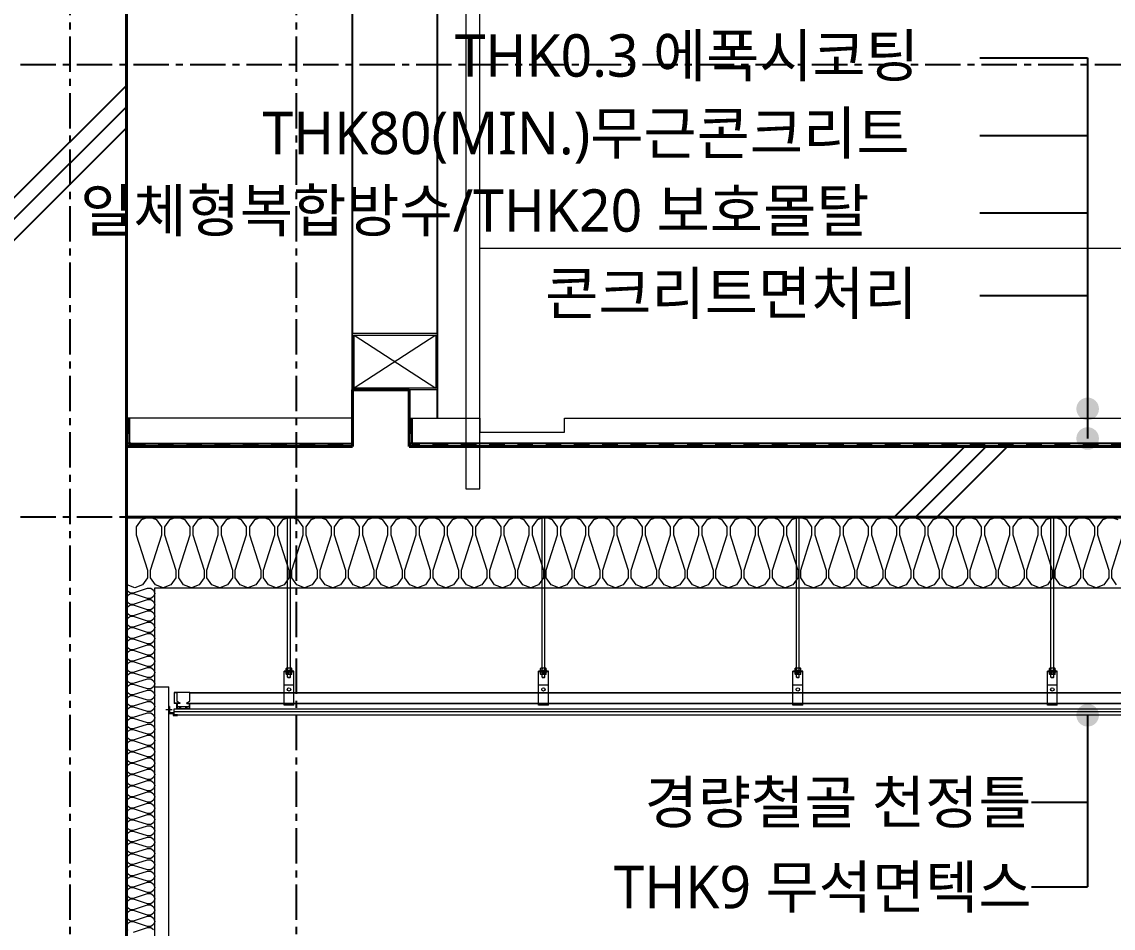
# Model space of a CAD drawing. Header units: millimetres. Extents: x -3672364 to -3590876, y -108975 to -79664.
# Drawn here: x -3612564 to -3608703, y -101029 to -97823 of the extents above; entities that cross this region are included whole.
import ezdxf
from ezdxf.enums import TextEntityAlignment as Align

# ---------------------------------------------------------------- set-up
doc = ezdxf.new("R2010")
doc.units = ezdxf.units.MM
doc.header["$LTSCALE"] = 100
doc.header["$MEASUREMENT"] = 0
for name, pattern in [('ACAD_ISO10W100', [18, 12, -3, 0, -3]), ('CEN', [62, 60, -1, 0, -1]), ('CENTER', [2, 1.25, -0.25, 0.25, -0.25]), ('HID', [2, 1.1, -0.9])]:
    doc.linetypes.add(name, pattern=pattern)
for name, color, linetype, lineweight in [('A-CONC-LIN1', 2, 'CONTINUOUS', 40), ('A-CONC-LIN2', 7, 'CONTINUOUS', 25), ('A-ELEV-LIN2', 7, 'CONTINUOUS', 25), ('A-ELEV-LIN3', 8, 'CONTINUOUS', 18), ('A-MKXS-LEAD', 7, 'CONTINUOUS', 25), ('A-MKXS-TEXT1', 3, 'CONTINUOUS', 25), ('A-SECT-LIN2', 6, 'CONTINUOUS', 20), ('A-SECT-LIN3', 255, 'CONTINUOUS', 18), ('A-WAXM-PANL', 6, 'CONTINUOUS', 20), ('A-XXXX-FIN2', 6, 'CONTINUOUS', 20), ('A-XXXX-INSL2', 8, 'CONTINUOUS', 18), ('A-XXXX-OPEN', 1, 'ACAD_ISO10W100', 15), ('A-XXXX-WAT1', 9, 'HID', 20)]:
    doc.layers.add(name, color=color, linetype=linetype, lineweight=lineweight)
doc.layers.add('A-CONC-SOLD', color=253, linetype='CEN')
doc.layers.add('AA-AXIS-LINE-1', color=1, linetype='CENTER')
doc.styles.add('맑은고딕', font='malgun.ttf')

msp = doc.modelspace()

# ---------------------------------------------------------------- hatches: boundary and pattern name
at = {"layer": 'A-CONC-SOLD'}
h = msp.add_hatch(dxfattribs=at)
h.set_pattern_fill('CONC', color=256, scale=100)
h.set_pattern_definition([(45, (-31144.6, -13085), (-2121.3203, 2121.3203), []), (45, (-31144.6, -13010), (-2121.3203, 2121.3203), []), (45, (-31144.6, -12935), (-2121.3203, 2121.3203), [])])
h.paths.add_polyline_path([(-3612193.7, -105304.8), (-3612193.7, -103304.8), (-3608493.7, -103304.8), (-3608493.7, -105304.8)], flags=16)
h.paths.add_polyline_path([(-3612593.7, -106474.8), (-3612193.7, -106474.8), (-3612193.7, -105804.8), (-3611243.7, -105804.8), (-3611243.7, -108974.8), (-3610543.7, -108974.8), (-3610543.7, -105804.8), (-3608193.7, -105804.8), (-3608193.7, -103134.8), (-3608293.7, -103134.8), (-3608293.7, -102024.8), (-3608493.7, -102024.8), (-3608493.7, -103054.8), (-3612193.7, -103054.8), (-3612193.7, -99574.8), (-3608493.7, -99574.8), (-3608493.7, -100524.8), (-3608293.7, -100524.8), (-3608293.7, -98724.8), (-3608443.7, -98724.8), (-3608593.7, -98754.8), (-3608593.7, -98814.8), (-3608573.7, -98814.8), (-3608428.7, -98824.8), (-3608443.7, -98833.8), (-3608443.7, -99324.8), (-3611193.7, -99324.8), (-3611193.7, -99124.8), (-3611393.7, -99124.8), (-3611393.7, -99324.8), (-3612193.7, -99324.8), (-3612193.7, -96474.8), (-3612593.7, -96474.8), (-3612593.7, -98034.8), (-3615093.7, -98034.8), (-3615093.7, -98184.8), (-3612593.7, -98184.8), (-3612593.7, -103284.8), (-3615093.7, -103284.8), (-3615093.7, -103434.8), (-3612593.7, -103434.8)])
at = {"layer": 'A-MKXS-LEAD'}
h = msp.add_hatch(color=256, dxfattribs=at)
h.dxf.hatch_style = 1
h.paths.add_polyline_path([(-3608753.7, -99192.1, 1), (-3608833.7, -99192.1, 1)])
h = msp.add_hatch(color=256, dxfattribs=at)
h.dxf.hatch_style = 1
h.paths.add_polyline_path([(-3608753.7, -99296.9, 1), (-3608833.7, -99296.9, 1)])
h = msp.add_hatch(color=256, dxfattribs=at)
h.dxf.hatch_style = 1
h.paths.add_polyline_path([(-3608753.7, -100275.8, 1), (-3608833.7, -100275.8, 1)])

# ---------------------------------------------------------------- linework, layer by layer
at = {"layer": 'A-CONC-LIN1'}
for p, q in [((-3612193.7, -97474.8), (-3612193.7, -99624.8)), ((-3611393.7, -99124.8), (-3611393.7, -99324.8)), ((-3611193.7, -99124.8), (-3611393.7, -99124.8)), ((-3611193.7, -99124.8), (-3611193.7, -99324.8)), ((-3611393.7, -99324.8), (-3612193.7, -99324.8)), ((-3608443.7, -99324.8), (-3611193.7, -99324.8)), ((-3612193.7, -99574.8), (-3612193.7, -103054.8)), ((-3608493.7, -99574.8), (-3612193.7, -99574.8))]:
    msp.add_line(p, q, dxfattribs=at)
at = {"layer": 'A-CONC-LIN2'}
for p, q in [((-3612183.7, -99324.8), (-3612193.7, -99314.8)), ((-3611183.7, -99324.8), (-3611193.7, -99314.8))]:
    msp.add_line(p, q, dxfattribs=at)
for points in [[(-3608428.7, -98824.8), (-3608453.7, -98829.8), (-3608453.7, -99310.7), (-3608457.8, -99314.8), (-3611179.5, -99314.8)], [(-3612183.7, -99224.8), (-3612183.7, -99310.7), (-3612179.5, -99314.8), (-3611393.7, -99314.8)], [(-3611183.7, -99224.8), (-3611183.7, -99310.7), (-3611179.5, -99314.8)]]:
    msp.add_lwpolyline(points, dxfattribs=at)
at = {"layer": 'A-ELEV-LIN2'}
for p, q in [((-3611393.7, -99224.8), (-3611393.7, -97474.8)), ((-3611093.7, -99224.8), (-3611093.7, -97474.8))]:
    msp.add_line(p, q, dxfattribs=at)
at = {"layer": 'A-ELEV-LIN3'}
for p, q in [((-3608443.7, -98624.8), (-3610943.7, -98624.8)), ((-3611623.7, -100141.3), (-3611623.7, -99574.8)), ((-3611613.7, -100141.3), (-3611613.7, -99574.8)), ((-3610723.7, -100141.3), (-3610723.7, -99574.8)), ((-3610713.7, -100141.3), (-3610713.7, -99574.8)), ((-3609823.7, -100141.3), (-3609823.7, -99574.8)), ((-3609813.7, -100141.3), (-3609813.7, -99574.8)), ((-3608923.7, -100141.3), (-3608923.7, -99574.8)), ((-3608913.7, -100141.3), (-3608913.7, -99574.8)), ((-3611601.2, -100119.8), (-3611636.2, -100119.8)), ((-3611636.2, -100239.8), (-3611636.2, -100119.8)), ((-3611601.2, -100121.8), (-3611636.2, -100121.8)), ((-3611630.7, -100123.8), (-3611630.7, -100117.8)), ((-3611606.7, -100117.8), (-3611630.7, -100117.8)), ((-3611606.7, -100123.8), (-3611630.7, -100123.8)), ((-3611606.7, -100123.8), (-3611630.7, -100123.8)), ((-3611628.7, -100110.8), (-3611627.7, -100109.8)), ((-3611628.7, -100117.8), (-3611628.7, -100110.8)), ((-3611628.7, -100117.8), (-3611628.7, -100110.8)), ((-3611628.7, -100130.8), (-3611628.7, -100123.8)), ((-3611628.7, -100130.8), (-3611627.7, -100131.8)), ((-3611609.7, -100109.8), (-3611627.7, -100109.8)), ((-3611609.7, -100131.8), (-3611627.7, -100131.8)), ((-3611625.3, -100109.8), (-3611623.7, -100111.5)), ((-3611625.3, -100117.8), (-3611623.7, -100116.1)), ((-3611625.3, -100123.8), (-3611623.7, -100125.5)), ((-3611625.3, -100131.8), (-3611623.7, -100130.1)), ((-3611622, -100109.8), (-3611623.7, -100111.5)), ((-3611622, -100117.8), (-3611623.7, -100116.1)), ((-3611622, -100123.8), (-3611623.7, -100125.5)), ((-3611623.7, -100141.3), (-3611623.7, -100123.8)), ((-3611622, -100131.8), (-3611623.7, -100130.1)), ((-3611618.7, -100131.8), (-3611618.7, -100123.8)), ((-3611618.7, -100131.8), (-3611618.7, -100123.8)), ((-3611615.3, -100109.8), (-3611613.7, -100111.5)), ((-3611615.3, -100117.8), (-3611613.7, -100116.1)), ((-3611615.3, -100123.8), (-3611613.7, -100125.5)), ((-3611615.3, -100123.8), (-3611613.7, -100125.5)), ((-3611615.3, -100131.8), (-3611613.7, -100130.1)), ((-3611612, -100109.8), (-3611613.7, -100111.5)), ((-3611612, -100117.8), (-3611613.7, -100116.1)), ((-3611612, -100123.8), (-3611613.7, -100125.5)), ((-3611613.7, -100141.3), (-3611613.7, -100123.8)), ((-3611612, -100123.8), (-3611613.7, -100125.5)), ((-3611612, -100131.8), (-3611613.7, -100130.1)), ((-3611609.7, -100109.8), (-3611608.7, -100110.8)), ((-3611609.7, -100131.8), (-3611608.7, -100130.8)), ((-3611609.7, -100131.8), (-3611608.7, -100130.8)), ((-3611608.7, -100117.8), (-3611608.7, -100110.8)), ((-3611608.7, -100117.8), (-3611608.7, -100110.8)), ((-3611608.7, -100130.8), (-3611608.7, -100123.8)), ((-3611606.7, -100123.8), (-3611606.7, -100117.8)), ((-3611601.2, -100239.8), (-3611601.2, -100119.8)), ((-3610701.2, -100119.8), (-3610736.2, -100119.8)), ((-3610736.2, -100239.8), (-3610736.2, -100119.8)), ((-3610701.2, -100121.8), (-3610736.2, -100121.8)), ((-3610730.7, -100123.8), (-3610730.7, -100117.8)), ((-3610706.7, -100117.8), (-3610730.7, -100117.8)), ((-3610706.7, -100123.8), (-3610730.7, -100123.8)), ((-3610706.7, -100123.8), (-3610730.7, -100123.8)), ((-3610728.7, -100110.8), (-3610727.7, -100109.8)), ((-3610728.7, -100117.8), (-3610728.7, -100110.8)), ((-3610728.7, -100117.8), (-3610728.7, -100110.8)), ((-3610728.7, -100130.8), (-3610728.7, -100123.8)), ((-3610728.7, -100130.8), (-3610727.7, -100131.8)), ((-3610709.7, -100109.8), (-3610727.7, -100109.8)), ((-3610709.7, -100131.8), (-3610727.7, -100131.8)), ((-3610725.3, -100109.8), (-3610723.7, -100111.5)), ((-3610725.3, -100117.8), (-3610723.7, -100116.1)), ((-3610725.3, -100123.8), (-3610723.7, -100125.5)), ((-3610725.3, -100131.8), (-3610723.7, -100130.1)), ((-3610722, -100109.8), (-3610723.7, -100111.5)), ((-3610722, -100117.8), (-3610723.7, -100116.1)), ((-3610722, -100123.8), (-3610723.7, -100125.5)), ((-3610723.7, -100141.3), (-3610723.7, -100123.8)), ((-3610722, -100131.8), (-3610723.7, -100130.1)), ((-3610718.7, -100131.8), (-3610718.7, -100123.8)), ((-3610718.7, -100131.8), (-3610718.7, -100123.8)), ((-3610715.3, -100109.8), (-3610713.7, -100111.5)), ((-3610715.3, -100117.8), (-3610713.7, -100116.1)), ((-3610715.3, -100123.8), (-3610713.7, -100125.5)), ((-3610715.3, -100123.8), (-3610713.7, -100125.5)), ((-3610715.3, -100131.8), (-3610713.7, -100130.1)), ((-3610712, -100109.8), (-3610713.7, -100111.5)), ((-3610712, -100117.8), (-3610713.7, -100116.1)), ((-3610712, -100123.8), (-3610713.7, -100125.5)), ((-3610713.7, -100141.3), (-3610713.7, -100123.8)), ((-3610712, -100123.8), (-3610713.7, -100125.5)), ((-3610712, -100131.8), (-3610713.7, -100130.1)), ((-3610709.7, -100109.8), (-3610708.7, -100110.8)), ((-3610709.7, -100131.8), (-3610708.7, -100130.8)), ((-3610709.7, -100131.8), (-3610708.7, -100130.8)), ((-3610708.7, -100117.8), (-3610708.7, -100110.8)), ((-3610708.7, -100117.8), (-3610708.7, -100110.8)), ((-3610708.7, -100130.8), (-3610708.7, -100123.8)), ((-3610706.7, -100123.8), (-3610706.7, -100117.8)), ((-3610701.2, -100239.8), (-3610701.2, -100119.8)), ((-3609801.2, -100119.8), (-3609836.2, -100119.8)), ((-3609836.2, -100239.8), (-3609836.2, -100119.8)), ((-3609801.2, -100121.8), (-3609836.2, -100121.8)), ((-3609830.7, -100123.8), (-3609830.7, -100117.8)), ((-3609806.7, -100117.8), (-3609830.7, -100117.8)), ((-3609806.7, -100123.8), (-3609830.7, -100123.8)), ((-3609806.7, -100123.8), (-3609830.7, -100123.8)), ((-3609828.7, -100110.8), (-3609827.7, -100109.8)), ((-3609828.7, -100117.8), (-3609828.7, -100110.8)), ((-3609828.7, -100117.8), (-3609828.7, -100110.8)), ((-3609828.7, -100130.8), (-3609828.7, -100123.8)), ((-3609828.7, -100130.8), (-3609827.7, -100131.8)), ((-3609809.7, -100109.8), (-3609827.7, -100109.8)), ((-3609809.7, -100131.8), (-3609827.7, -100131.8)), ((-3609825.3, -100109.8), (-3609823.7, -100111.5)), ((-3609825.3, -100117.8), (-3609823.7, -100116.1)), ((-3609825.3, -100123.8), (-3609823.7, -100125.5)), ((-3609825.3, -100131.8), (-3609823.7, -100130.1)), ((-3609822, -100109.8), (-3609823.7, -100111.5)), ((-3609822, -100117.8), (-3609823.7, -100116.1)), ((-3609822, -100123.8), (-3609823.7, -100125.5)), ((-3609823.7, -100141.3), (-3609823.7, -100123.8)), ((-3609822, -100131.8), (-3609823.7, -100130.1)), ((-3609818.7, -100131.8), (-3609818.7, -100123.8)), ((-3609818.7, -100131.8), (-3609818.7, -100123.8)), ((-3609815.3, -100109.8), (-3609813.7, -100111.5)), ((-3609815.3, -100117.8), (-3609813.7, -100116.1)), ((-3609815.3, -100123.8), (-3609813.7, -100125.5)), ((-3609815.3, -100123.8), (-3609813.7, -100125.5)), ((-3609815.3, -100131.8), (-3609813.7, -100130.1)), ((-3609812, -100109.8), (-3609813.7, -100111.5)), ((-3609812, -100117.8), (-3609813.7, -100116.1)), ((-3609812, -100123.8), (-3609813.7, -100125.5)), ((-3609813.7, -100141.3), (-3609813.7, -100123.8)), ((-3609812, -100123.8), (-3609813.7, -100125.5)), ((-3609812, -100131.8), (-3609813.7, -100130.1)), ((-3609809.7, -100109.8), (-3609808.7, -100110.8)), ((-3609809.7, -100131.8), (-3609808.7, -100130.8)), ((-3609809.7, -100131.8), (-3609808.7, -100130.8)), ((-3609808.7, -100117.8), (-3609808.7, -100110.8)), ((-3609808.7, -100117.8), (-3609808.7, -100110.8)), ((-3609808.7, -100130.8), (-3609808.7, -100123.8)), ((-3609806.7, -100123.8), (-3609806.7, -100117.8)), ((-3609801.2, -100239.8), (-3609801.2, -100119.8)), ((-3608901.2, -100119.8), (-3608936.2, -100119.8)), ((-3608936.2, -100239.8), (-3608936.2, -100119.8)), ((-3608901.2, -100121.8), (-3608936.2, -100121.8)), ((-3608930.7, -100123.8), (-3608930.7, -100117.8)), ((-3608906.7, -100117.8), (-3608930.7, -100117.8)), ((-3608906.7, -100123.8), (-3608930.7, -100123.8)), ((-3608906.7, -100123.8), (-3608930.7, -100123.8)), ((-3608928.7, -100110.8), (-3608927.7, -100109.8)), ((-3608928.7, -100117.8), (-3608928.7, -100110.8)), ((-3608928.7, -100117.8), (-3608928.7, -100110.8)), ((-3608928.7, -100130.8), (-3608928.7, -100123.8)), ((-3608928.7, -100130.8), (-3608927.7, -100131.8)), ((-3608909.7, -100109.8), (-3608927.7, -100109.8)), ((-3608909.7, -100131.8), (-3608927.7, -100131.8)), ((-3608925.3, -100109.8), (-3608923.7, -100111.5)), ((-3608925.3, -100117.8), (-3608923.7, -100116.1)), ((-3608925.3, -100123.8), (-3608923.7, -100125.5)), ((-3608925.3, -100131.8), (-3608923.7, -100130.1)), ((-3608922, -100109.8), (-3608923.7, -100111.5)), ((-3608922, -100117.8), (-3608923.7, -100116.1)), ((-3608922, -100123.8), (-3608923.7, -100125.5)), ((-3608923.7, -100141.3), (-3608923.7, -100123.8)), ((-3608922, -100131.8), (-3608923.7, -100130.1)), ((-3608918.7, -100131.8), (-3608918.7, -100123.8)), ((-3608918.7, -100131.8), (-3608918.7, -100123.8)), ((-3608915.3, -100109.8), (-3608913.7, -100111.5)), ((-3608915.3, -100117.8), (-3608913.7, -100116.1)), ((-3608915.3, -100123.8), (-3608913.7, -100125.5)), ((-3608915.3, -100123.8), (-3608913.7, -100125.5)), ((-3608915.3, -100131.8), (-3608913.7, -100130.1)), ((-3608912, -100109.8), (-3608913.7, -100111.5)), ((-3608912, -100117.8), (-3608913.7, -100116.1)), ((-3608912, -100123.8), (-3608913.7, -100125.5)), ((-3608913.7, -100141.3), (-3608913.7, -100123.8)), ((-3608912, -100123.8), (-3608913.7, -100125.5)), ((-3608912, -100131.8), (-3608913.7, -100130.1)), ((-3608909.7, -100109.8), (-3608908.7, -100110.8)), ((-3608909.7, -100131.8), (-3608908.7, -100130.8)), ((-3608909.7, -100131.8), (-3608908.7, -100130.8)), ((-3608908.7, -100117.8), (-3608908.7, -100110.8)), ((-3608908.7, -100117.8), (-3608908.7, -100110.8)), ((-3608908.7, -100130.8), (-3608908.7, -100123.8)), ((-3608906.7, -100123.8), (-3608906.7, -100117.8)), ((-3608901.2, -100239.8), (-3608901.2, -100119.8)), ((-3611601.2, -100169.8), (-3611636.2, -100169.8)), ((-3611623.7, -100141.3), (-3611613.7, -100141.3)), ((-3611623.7, -100141.3), (-3611622.7, -100142.3)), ((-3611622.7, -100142.3), (-3611614.7, -100142.3)), ((-3611613.7, -100141.3), (-3611614.7, -100142.3)), ((-3610701.2, -100169.8), (-3610736.2, -100169.8)), ((-3610723.7, -100141.3), (-3610713.7, -100141.3)), ((-3610723.7, -100141.3), (-3610722.7, -100142.3)), ((-3610722.7, -100142.3), (-3610714.7, -100142.3)), ((-3610713.7, -100141.3), (-3610714.7, -100142.3)), ((-3609801.2, -100169.8), (-3609836.2, -100169.8)), ((-3609823.7, -100141.3), (-3609813.7, -100141.3)), ((-3609823.7, -100141.3), (-3609822.7, -100142.3)), ((-3609822.7, -100142.3), (-3609814.7, -100142.3)), ((-3609813.7, -100141.3), (-3609814.7, -100142.3)), ((-3608901.2, -100169.8), (-3608936.2, -100169.8)), ((-3608923.7, -100141.3), (-3608913.7, -100141.3)), ((-3608923.7, -100141.3), (-3608922.7, -100142.3)), ((-3608922.7, -100142.3), (-3608914.7, -100142.3)), ((-3608913.7, -100141.3), (-3608914.7, -100142.3)), ((-3611601.2, -100239.8), (-3611636.2, -100239.8)), ((-3610701.2, -100239.8), (-3610736.2, -100239.8)), ((-3609801.2, -100239.8), (-3609836.2, -100239.8)), ((-3608901.2, -100239.8), (-3608936.2, -100239.8))]:
    msp.add_line(p, q, dxfattribs=at)
at = {"layer": 'A-ELEV-LIN3', "color": 8}
for p, q in [((-3612014.9, -100195.8), (-3612024.9, -100195.8)), ((-3612024.9, -100195.8), (-3612024.9, -100233.8)), ((-3612024.9, -100195.8), (-3612024.9, -100233.8)), ((-3612014.9, -100196.8), (-3612024.9, -100196.8)), ((-3611969.9, -100194.8), (-3612014.9, -100194.8)), ((-3612014.9, -100194.8), (-3612014.9, -100226.5)), ((-3611969.9, -100226.5), (-3611969.9, -100194.8)), ((-3611969.9, -100195.8), (-3608512.4, -100195.8)), ((-3611969.9, -100196.8), (-3608512.4, -100196.8)), ((-3612004.9, -100232.8), (-3612024.9, -100232.8)), ((-3612004.9, -100233.8), (-3612024.9, -100233.8)), ((-3612014.9, -100226.5), (-3612004.9, -100232.4)), ((-3612014.9, -100252.8), (-3612014.9, -100233.8)), ((-3612004.9, -100234.8), (-3612013.9, -100234.8)), ((-3612013.9, -100234.8), (-3612013.9, -100251.8)), ((-3612013.9, -100244.6), (-3611970.9, -100244.6)), ((-3612006.6, -100251.8), (-3612003.6, -100246.5)), ((-3612004.9, -100232.4), (-3612004.9, -100234.8)), ((-3612003.6, -100246.5), (-3612000.7, -100251.8)), ((-3611984.1, -100251.8), (-3611981.1, -100246.5)), ((-3611981.1, -100246.5), (-3611978.2, -100251.8)), ((-3611979.9, -100232.4), (-3611969.9, -100226.5)), ((-3611979.9, -100234.8), (-3611979.9, -100232.4)), ((-3611979.9, -100232.8), (-3608512.4, -100232.8)), ((-3611969.9, -100233.8), (-3611979.9, -100233.8)), ((-3611979.9, -100233.8), (-3608512.4, -100233.8)), ((-3611970.9, -100234.8), (-3611979.9, -100234.8)), ((-3611970.9, -100251.8), (-3611970.9, -100234.8)), ((-3611969.9, -100252.8), (-3611969.9, -100233.8)), ((-3612013.9, -100251.8), (-3612006.6, -100251.8)), ((-3612003.6, -100248.6), (-3612006, -100252.8)), ((-3612001.3, -100252.8), (-3612003.6, -100248.6)), ((-3612000.7, -100251.8), (-3611984.1, -100251.8)), ((-3611981.1, -100248.6), (-3611983.5, -100252.8)), ((-3611978.8, -100252.8), (-3611981.1, -100248.6)), ((-3611978.2, -100251.8), (-3611970.9, -100251.8))]:
    msp.add_line(p, q, dxfattribs=at)
at = {"layer": 'A-ELEV-LIN3'}
for points in [[(-3612043.7, -100244.8), (-3612041.7, -100244.8), (-3612041.7, -100267.8), (-3612026, -100267.8), (-3612041.7, -100267.8), (-3612041.7, -100244.8), (-3612043.7, -100244.8), (-3612043.7, -100269.8), (-3612028, -100269.8), (-3612028, -100276.8), (-3612013, -100276.8), (-3612013, -100274.8), (-3612026, -100274.8), (-3612026, -100267.8)], [(-3612032, -100256.7), (-3612053.8, -100256.7)]]:
    msp.add_lwpolyline(points, dxfattribs=at)
for centre in [(-3611618.7, -100184.5), (-3610718.7, -100184.5), (-3609818.7, -100184.5), (-3608918.7, -100184.5)]:
    msp.add_circle(centre, 6.1, dxfattribs=at)
at = {"layer": 'A-MKXS-LEAD'}
for p, q in [((-3609174.9, -97950.4), (-3608793.7, -97950.4)), ((-3608793.7, -97950.4), (-3608793.7, -99296.7)), ((-3609174.9, -98224.6), (-3608793.7, -98224.6)), ((-3609174.9, -98498.8), (-3608793.7, -98498.8)), ((-3609174.9, -98791.1), (-3608793.7, -98791.1)), ((-3608793.7, -100275.8), (-3608793.7, -100883.3)), ((-3608992.2, -100583.3), (-3608793.7, -100583.3)), ((-3608992.2, -100883.3), (-3608793.7, -100883.3))]:
    msp.add_line(p, q, dxfattribs=at)
at = {"layer": 'A-SECT-LIN2'}
msp.add_lwpolyline([(-3611393.7, -99124.8), (-3611393.7, -98924.8), (-3611093.7, -98924.8), (-3611093.7, -99124.8)], close=True, dxfattribs=at)
at = {"layer": 'A-SECT-LIN3'}
msp.add_lwpolyline([(-3611099.7, -98930.8), (-3611099.7, -99118.8), (-3611387.7, -99118.8), (-3611387.7, -98930.8)], close=True, dxfattribs=at)
at = {"layer": 'A-WAXM-PANL'}
msp.add_lwpolyline([(-3610993.7, -97474.8), (-3610993.7, -99474.8), (-3610943.7, -99474.8), (-3610943.7, -97474.8)], dxfattribs=at)
at = {"layer": 'A-XXXX-FIN2'}
for p, q in [((-3611393.7, -99224.8), (-3612193.7, -99224.8)), ((-3612093.7, -100174.8), (-3612043.7, -100174.8)), ((-3612024.9, -100252.8), (-3608512.4, -100252.8)), ((-3612024.9, -100274.8), (-3612024.9, -100252.8)), ((-3612024.9, -100262.3), (-3608512.4, -100262.3)), ((-3612024.9, -100274.8), (-3608512.4, -100274.8))]:
    msp.add_line(p, q, dxfattribs=at)
for points in [[(-3611193.7, -99224.8), (-3610943.7, -99224.8), (-3610943.7, -99274.8), (-3610643.7, -99274.8), (-3610643.7, -99224.8), (-3608453.7, -99224.8)], [(-3612043.7, -102974.8), (-3612043.7, -100174.8)]]:
    msp.add_lwpolyline(points, dxfattribs=at)
at = {"layer": 'A-XXXX-INSL2'}
for points in [[(-3608686.2, -99584.8), (-3608713.7, -99574.8), (-3608741.2, -99584.8), (-3608758.7, -99609.8), (-3608758.7, -99637.3), (-3608718.7, -99762.3), (-3608718.7, -99789.8), (-3608736.2, -99814.8), (-3608763.7, -99824.8), (-3608791.2, -99814.8), (-3608808.7, -99789.8), (-3608808.7, -99762.3), (-3608768.7, -99637.3), (-3608768.7, -99609.8), (-3608786.2, -99584.8), (-3608813.7, -99574.8), (-3608841.2, -99584.8), (-3608858.7, -99609.8), (-3608858.7, -99637.3), (-3608818.7, -99762.3), (-3608818.7, -99789.8), (-3608836.2, -99814.8), (-3608863.7, -99824.8), (-3608891.2, -99814.8), (-3608908.7, -99789.8), (-3608908.7, -99762.3), (-3608868.7, -99637.3), (-3608868.7, -99609.8), (-3608886.2, -99584.8), (-3608913.7, -99574.8), (-3608941.2, -99584.8), (-3608958.7, -99609.8), (-3608958.7, -99637.3), (-3608918.7, -99762.3), (-3608918.7, -99789.8), (-3608936.2, -99814.8), (-3608963.7, -99824.8), (-3608991.2, -99814.8), (-3609008.7, -99789.8), (-3609008.7, -99762.3), (-3608968.7, -99637.3), (-3608968.7, -99609.8), (-3608986.2, -99584.8), (-3609013.7, -99574.8), (-3609041.2, -99584.8), (-3609058.7, -99609.8), (-3609058.7, -99637.3), (-3609018.7, -99762.3), (-3609018.7, -99789.8), (-3609036.2, -99814.8), (-3609063.7, -99824.8), (-3609091.2, -99814.8), (-3609108.7, -99789.8), (-3609108.7, -99762.3), (-3609068.7, -99637.3), (-3609068.7, -99609.8), (-3609086.2, -99584.8), (-3609113.7, -99574.8), (-3609141.2, -99584.8), (-3609158.7, -99609.8), (-3609158.7, -99637.3), (-3609118.7, -99762.3), (-3609118.7, -99789.8), (-3609136.2, -99814.8), (-3609163.7, -99824.8), (-3609191.2, -99814.8), (-3609208.7, -99789.8), (-3609208.7, -99762.3), (-3609168.7, -99637.3), (-3609168.7, -99609.8), (-3609186.2, -99584.8), (-3609213.7, -99574.8), (-3609241.2, -99584.8), (-3609258.7, -99609.8), (-3609258.7, -99637.3), (-3609218.7, -99762.3), (-3609218.7, -99789.8), (-3609236.2, -99814.8), (-3609263.7, -99824.8), (-3609291.2, -99814.8), (-3609308.7, -99789.8), (-3609308.7, -99762.3), (-3609268.7, -99637.3), (-3609268.7, -99609.8), (-3609286.2, -99584.8), (-3609313.7, -99574.8), (-3609341.2, -99584.8), (-3609358.7, -99609.8), (-3609358.7, -99637.3), (-3609318.7, -99762.3), (-3609318.7, -99789.8), (-3609336.2, -99814.8), (-3609363.7, -99824.8), (-3609391.2, -99814.8), (-3609408.7, -99789.8), (-3609408.7, -99762.3), (-3609368.7, -99637.3), (-3609368.7, -99609.8), (-3609386.2, -99584.8), (-3609413.7, -99574.8), (-3609441.2, -99584.8), (-3609458.7, -99609.8), (-3609458.7, -99637.3), (-3609418.7, -99762.3), (-3609418.7, -99789.8), (-3609436.2, -99814.8), (-3609463.7, -99824.8), (-3609491.2, -99814.8), (-3609508.7, -99789.8), (-3609508.7, -99762.3), (-3609468.7, -99637.3), (-3609468.7, -99609.8), (-3609486.2, -99584.8), (-3609513.7, -99574.8), (-3609541.2, -99584.8), (-3609558.7, -99609.8), (-3609558.7, -99637.3), (-3609518.7, -99762.3), (-3609518.7, -99789.8), (-3609536.2, -99814.8), (-3609563.7, -99824.8), (-3609591.2, -99814.8), (-3609608.7, -99789.8), (-3609608.7, -99762.3), (-3609568.7, -99637.3), (-3609568.7, -99609.8), (-3609586.2, -99584.8), (-3609613.7, -99574.8), (-3609641.2, -99584.8), (-3609658.7, -99609.8), (-3609658.7, -99637.3), (-3609618.7, -99762.3), (-3609618.7, -99789.8), (-3609636.2, -99814.8), (-3609663.7, -99824.8), (-3609691.2, -99814.8), (-3609708.7, -99789.8), (-3609708.7, -99762.3), (-3609668.7, -99637.3), (-3609668.7, -99609.8), (-3609686.2, -99584.8), (-3609713.7, -99574.8), (-3609741.2, -99584.8), (-3609758.7, -99609.8), (-3609758.7, -99637.3), (-3609718.7, -99762.3), (-3609718.7, -99789.8), (-3609736.2, -99814.8), (-3609763.7, -99824.8), (-3609791.2, -99814.8), (-3609808.7, -99789.8), (-3609808.7, -99762.3), (-3609768.7, -99637.3), (-3609768.7, -99609.8), (-3609786.2, -99584.8), (-3609813.7, -99574.8), (-3609841.2, -99584.8), (-3609858.7, -99609.8), (-3609858.7, -99637.3), (-3609818.7, -99762.3), (-3609818.7, -99789.8), (-3609836.2, -99814.8), (-3609863.7, -99824.8), (-3609891.2, -99814.8), (-3609908.7, -99789.8), (-3609908.7, -99762.3), (-3609868.7, -99637.3), (-3609868.7, -99609.8), (-3609886.2, -99584.8), (-3609913.7, -99574.8), (-3609941.2, -99584.8), (-3609958.7, -99609.8), (-3609958.7, -99637.3), (-3609918.7, -99762.3), (-3609918.7, -99789.8), (-3609936.2, -99814.8), (-3609963.7, -99824.8), (-3609991.2, -99814.8), (-3610008.7, -99789.8), (-3610008.7, -99762.3), (-3609968.7, -99637.3), (-3609968.7, -99609.8), (-3609986.2, -99584.8), (-3610013.7, -99574.8), (-3610041.2, -99584.8), (-3610058.7, -99609.8), (-3610058.7, -99637.3), (-3610018.7, -99762.3), (-3610018.7, -99789.8), (-3610036.2, -99814.8), (-3610063.7, -99824.8), (-3610091.2, -99814.8), (-3610108.7, -99789.8), (-3610108.7, -99762.3), (-3610068.7, -99637.3), (-3610068.7, -99609.8), (-3610086.2, -99584.8), (-3610113.7, -99574.8), (-3610141.2, -99584.8), (-3610158.7, -99609.8), (-3610158.7, -99637.3), (-3610118.7, -99762.3), (-3610118.7, -99789.8), (-3610136.2, -99814.8), (-3610163.7, -99824.8), (-3610191.2, -99814.8), (-3610208.7, -99789.8), (-3610208.7, -99762.3), (-3610168.7, -99637.3), (-3610168.7, -99609.8), (-3610186.2, -99584.8), (-3610213.7, -99574.8), (-3610241.2, -99584.8), (-3610258.7, -99609.8), (-3610258.7, -99637.3), (-3610218.7, -99762.3), (-3610218.7, -99789.8), (-3610236.2, -99814.8), (-3610263.7, -99824.8), (-3610291.2, -99814.8), (-3610308.7, -99789.8), (-3610308.7, -99762.3), (-3610268.7, -99637.3), (-3610268.7, -99609.8), (-3610286.2, -99584.8), (-3610313.7, -99574.8), (-3610341.2, -99584.8), (-3610358.7, -99609.8), (-3610358.7, -99637.3), (-3610318.7, -99762.3), (-3610318.7, -99789.8), (-3610336.2, -99814.8), (-3610363.7, -99824.8), (-3610391.2, -99814.8), (-3610408.7, -99789.8), (-3610408.7, -99762.3), (-3610368.7, -99637.3), (-3610368.7, -99609.8), (-3610386.2, -99584.8), (-3610413.7, -99574.8), (-3610441.2, -99584.8), (-3610458.7, -99609.8), (-3610458.7, -99637.3), (-3610418.7, -99762.3), (-3610418.7, -99789.8), (-3610436.2, -99814.8), (-3610463.7, -99824.8), (-3610491.2, -99814.8), (-3610508.7, -99789.8), (-3610508.7, -99762.3), (-3610468.7, -99637.3), (-3610468.7, -99609.8), (-3610486.2, -99584.8), (-3610513.7, -99574.8), (-3610541.2, -99584.8), (-3610558.7, -99609.8), (-3610558.7, -99637.3), (-3610518.7, -99762.3), (-3610518.7, -99789.8), (-3610536.2, -99814.8), (-3610563.7, -99824.8), (-3610591.2, -99814.8), (-3610608.7, -99789.8), (-3610608.7, -99762.3), (-3610568.7, -99637.3), (-3610568.7, -99609.8), (-3610586.2, -99584.8), (-3610613.7, -99574.8), (-3610641.2, -99584.8), (-3610658.7, -99609.8), (-3610658.7, -99637.3), (-3610618.7, -99762.3), (-3610618.7, -99789.8), (-3610636.2, -99814.8), (-3610663.7, -99824.8), (-3610691.2, -99814.8), (-3610708.7, -99789.8), (-3610708.7, -99762.3), (-3610668.7, -99637.3), (-3610668.7, -99609.8), (-3610686.2, -99584.8), (-3610713.7, -99574.8), (-3610741.2, -99584.8), (-3610758.7, -99609.8), (-3610758.7, -99637.3), (-3610718.7, -99762.3), (-3610718.7, -99789.8), (-3610736.2, -99814.8), (-3610763.7, -99824.8), (-3610791.2, -99814.8), (-3610808.7, -99789.8), (-3610808.7, -99762.3), (-3610768.7, -99637.3), (-3610768.7, -99609.8), (-3610786.2, -99584.8), (-3610813.7, -99574.8), (-3610841.2, -99584.8), (-3610858.7, -99609.8), (-3610858.7, -99637.3), (-3610818.7, -99762.3), (-3610818.7, -99789.8), (-3610836.2, -99814.8), (-3610863.7, -99824.8), (-3610863.7, -99824.8), (-3610863.7, -99824.8), (-3610891.2, -99814.8), (-3610908.7, -99789.8), (-3610908.7, -99762.3), (-3610868.7, -99637.3), (-3610868.7, -99609.8), (-3610886.2, -99584.8), (-3610913.7, -99574.8), (-3610941.2, -99584.8), (-3610958.7, -99609.8), (-3610958.7, -99637.3), (-3610918.7, -99762.3), (-3610918.7, -99789.8), (-3610936.2, -99814.8), (-3610963.7, -99824.8), (-3610991.2, -99814.8), (-3611008.7, -99789.8), (-3611008.7, -99762.3), (-3610968.7, -99637.3), (-3610968.7, -99609.8), (-3610986.2, -99584.8), (-3611013.7, -99574.8), (-3611041.2, -99584.8), (-3611058.7, -99609.8), (-3611058.7, -99637.3), (-3611018.7, -99762.3), (-3611018.7, -99789.8), (-3611036.2, -99814.8), (-3611063.7, -99824.8), (-3611091.2, -99814.8), (-3611108.7, -99789.8), (-3611108.7, -99762.3), (-3611068.7, -99637.3), (-3611068.7, -99609.8), (-3611086.2, -99584.8), (-3611113.7, -99574.8), (-3611141.2, -99584.8), (-3611158.7, -99609.8), (-3611158.7, -99637.3), (-3611118.7, -99762.3), (-3611118.7, -99789.8), (-3611136.2, -99814.8), (-3611163.7, -99824.8), (-3611191.2, -99814.8), (-3611208.7, -99789.8), (-3611208.7, -99762.3), (-3611168.7, -99637.3), (-3611168.7, -99609.8), (-3611186.2, -99584.8), (-3611213.7, -99574.8), (-3611241.2, -99584.8), (-3611258.7, -99609.8), (-3611258.7, -99637.3), (-3611218.7, -99762.3), (-3611218.7, -99789.8), (-3611236.2, -99814.8), (-3611263.7, -99824.8), (-3611291.2, -99814.8), (-3611308.7, -99789.8), (-3611308.7, -99762.3), (-3611268.7, -99637.3), (-3611268.7, -99609.8), (-3611286.2, -99584.8), (-3611313.7, -99574.8), (-3611341.2, -99584.8), (-3611358.7, -99609.8), (-3611358.7, -99637.3), (-3611318.7, -99762.3), (-3611318.7, -99789.8), (-3611336.2, -99814.8), (-3611363.7, -99824.8), (-3611391.2, -99814.8), (-3611408.7, -99789.8), (-3611408.7, -99762.3), (-3611368.7, -99637.3), (-3611368.7, -99609.8), (-3611386.2, -99584.8), (-3611413.7, -99574.8), (-3611441.2, -99584.8), (-3611458.7, -99609.8), (-3611458.7, -99637.3), (-3611418.7, -99762.3), (-3611418.7, -99789.8), (-3611436.2, -99814.8), (-3611463.7, -99824.8), (-3611491.2, -99814.8), (-3611508.7, -99789.8), (-3611508.7, -99762.3), (-3611468.7, -99637.3), (-3611468.7, -99609.8), (-3611486.2, -99584.8), (-3611513.7, -99574.8), (-3611541.2, -99584.8), (-3611558.7, -99609.8), (-3611558.7, -99637.3), (-3611518.7, -99762.3), (-3611518.7, -99789.8), (-3611536.2, -99814.8), (-3611563.7, -99824.8), (-3611591.2, -99814.8), (-3611608.7, -99789.8), (-3611608.7, -99762.3), (-3611568.7, -99637.3), (-3611568.7, -99609.8), (-3611586.2, -99584.8), (-3611613.7, -99574.8), (-3611641.2, -99584.8), (-3611658.7, -99609.8), (-3611658.7, -99637.3), (-3611618.7, -99762.3), (-3611618.7, -99789.8), (-3611636.2, -99814.8), (-3611663.7, -99824.8), (-3611691.2, -99814.8), (-3611708.7, -99789.8), (-3611708.7, -99762.3), (-3611668.7, -99637.3), (-3611668.7, -99609.8), (-3611686.2, -99584.8), (-3611713.7, -99574.8), (-3611741.2, -99584.8), (-3611758.7, -99609.8), (-3611758.7, -99637.3), (-3611718.7, -99762.3), (-3611718.7, -99789.8), (-3611736.2, -99814.8), (-3611763.7, -99824.8), (-3611791.2, -99814.8), (-3611808.7, -99789.8), (-3611808.7, -99762.3), (-3611768.7, -99637.3), (-3611768.7, -99609.8), (-3611786.2, -99584.8), (-3611813.7, -99574.8), (-3611841.2, -99584.8), (-3611858.7, -99609.8), (-3611858.7, -99637.3), (-3611818.7, -99762.3), (-3611818.7, -99789.8), (-3611836.2, -99814.8), (-3611863.7, -99824.8), (-3611891.2, -99814.8), (-3611908.7, -99789.8), (-3611908.7, -99762.3), (-3611868.7, -99637.3), (-3611868.7, -99609.8), (-3611886.2, -99584.8), (-3611913.7, -99574.8), (-3611941.2, -99584.8), (-3611958.7, -99609.8), (-3611958.7, -99637.3), (-3611918.7, -99762.3), (-3611918.7, -99789.8), (-3611936.2, -99814.8), (-3611963.7, -99824.8), (-3611991.2, -99814.8), (-3612008.7, -99789.8), (-3612008.7, -99762.3), (-3611968.7, -99637.3), (-3611968.7, -99609.8), (-3611986.2, -99584.8), (-3612013.7, -99574.8), (-3612041.2, -99584.8), (-3612058.7, -99609.8), (-3612058.7, -99637.3), (-3612018.7, -99762.3), (-3612018.7, -99789.8), (-3612036.2, -99814.8), (-3612063.7, -99824.8), (-3612091.2, -99814.8), (-3612108.7, -99789.8), (-3612108.7, -99762.3), (-3612068.7, -99637.3), (-3612068.7, -99609.8), (-3612086.2, -99584.8), (-3612113.7, -99574.8), (-3612141.2, -99584.8), (-3612158.7, -99609.8), (-3612158.7, -99637.3), (-3612118.7, -99762.3), (-3612118.7, -99789.8), (-3612136.2, -99814.8), (-3612163.7, -99824.8), (-3612191.2, -99814.8), (-3612193.7, -99811.2)], [(-3608691.2, -99814.8), (-3608708.7, -99789.8), (-3608708.7, -99762.3), (-3608668.7, -99637.3)], [(-3612193.7, -99824.8), (-3612189.7, -99835.8), (-3612179.7, -99842.8), (-3612168.7, -99842.8), (-3612118.7, -99826.8), (-3612107.7, -99826.8), (-3612097.7, -99833.8), (-3612093.7, -99844.8), (-3612097.7, -99855.8), (-3612107.7, -99862.8), (-3612118.7, -99862.8), (-3612168.7, -99846.8), (-3612179.7, -99846.8), (-3612189.7, -99853.8), (-3612193.7, -99864.8), (-3612189.7, -99875.8), (-3612179.7, -99882.8), (-3612168.7, -99882.8), (-3612118.7, -99866.8), (-3612107.7, -99866.8), (-3612097.7, -99873.8), (-3612093.7, -99884.8), (-3612097.7, -99895.8), (-3612107.7, -99902.8), (-3612118.7, -99902.8), (-3612168.7, -99886.8), (-3612179.7, -99886.8), (-3612189.7, -99893.8), (-3612193.7, -99904.8), (-3612189.7, -99915.8), (-3612179.7, -99922.8), (-3612168.7, -99922.8), (-3612118.7, -99906.8), (-3612107.7, -99906.8), (-3612097.7, -99913.8), (-3612093.7, -99924.8), (-3612097.7, -99935.8), (-3612107.7, -99942.8), (-3612118.7, -99942.8), (-3612168.7, -99926.8), (-3612179.7, -99926.8), (-3612189.7, -99933.8), (-3612193.7, -99944.8), (-3612189.7, -99955.8), (-3612179.7, -99962.8), (-3612168.7, -99962.8), (-3612118.7, -99946.8), (-3612107.7, -99946.8), (-3612097.7, -99953.8), (-3612093.7, -99964.8), (-3612097.7, -99975.8), (-3612107.7, -99982.8), (-3612118.7, -99982.8), (-3612168.7, -99966.8), (-3612179.7, -99966.8), (-3612189.7, -99973.8), (-3612193.7, -99984.8), (-3612189.7, -99995.8), (-3612179.7, -100002.8), (-3612168.7, -100002.8), (-3612118.7, -99986.8), (-3612107.7, -99986.8), (-3612097.7, -99993.8), (-3612093.7, -100004.8), (-3612097.7, -100015.8), (-3612107.7, -100022.8), (-3612118.7, -100022.8), (-3612168.7, -100006.8), (-3612179.7, -100006.8), (-3612189.7, -100013.8), (-3612193.7, -100024.8), (-3612189.7, -100035.8), (-3612179.7, -100042.8), (-3612168.7, -100042.8), (-3612118.7, -100026.8), (-3612107.7, -100026.8), (-3612097.7, -100033.8), (-3612093.7, -100044.8), (-3612097.7, -100055.8), (-3612107.7, -100062.8), (-3612118.7, -100062.8), (-3612168.7, -100046.8), (-3612179.7, -100046.8), (-3612189.7, -100053.8), (-3612193.7, -100064.8), (-3612189.7, -100075.8), (-3612179.7, -100082.8), (-3612168.7, -100082.8), (-3612118.7, -100066.8), (-3612107.7, -100066.8), (-3612097.7, -100073.8), (-3612093.7, -100084.8), (-3612097.7, -100095.8), (-3612107.7, -100102.8), (-3612118.7, -100102.8), (-3612168.7, -100086.8), (-3612179.7, -100086.8), (-3612189.7, -100093.8), (-3612193.7, -100104.8), (-3612189.7, -100115.8), (-3612179.7, -100122.8), (-3612168.7, -100122.8), (-3612118.7, -100106.8), (-3612107.7, -100106.8), (-3612097.7, -100113.8), (-3612093.7, -100124.8), (-3612097.7, -100135.8), (-3612107.7, -100142.8), (-3612118.7, -100142.8), (-3612168.7, -100126.8), (-3612179.7, -100126.8), (-3612189.7, -100133.8), (-3612193.7, -100144.8), (-3612189.7, -100155.8), (-3612179.7, -100162.8), (-3612168.7, -100162.8), (-3612118.7, -100146.8), (-3612107.7, -100146.8), (-3612097.7, -100153.8), (-3612093.7, -100164.8), (-3612097.7, -100175.8), (-3612107.7, -100182.8), (-3612118.7, -100182.8), (-3612168.7, -100166.8), (-3612179.7, -100166.8), (-3612189.7, -100173.8), (-3612193.7, -100184.8), (-3612189.7, -100195.8), (-3612179.7, -100202.8), (-3612168.7, -100202.8), (-3612118.7, -100186.8), (-3612107.7, -100186.8), (-3612097.7, -100193.8), (-3612093.7, -100204.8), (-3612097.7, -100215.8), (-3612107.7, -100222.8), (-3612118.7, -100222.8), (-3612168.7, -100206.8), (-3612179.7, -100206.8), (-3612189.7, -100213.8), (-3612193.7, -100224.8), (-3612189.7, -100235.8), (-3612179.7, -100242.8), (-3612168.7, -100242.8), (-3612118.7, -100226.8), (-3612107.7, -100226.8), (-3612097.7, -100233.8), (-3612093.7, -100244.8), (-3612097.7, -100255.8), (-3612107.7, -100262.8), (-3612118.7, -100262.8), (-3612168.7, -100246.8), (-3612179.7, -100246.8), (-3612189.7, -100253.8), (-3612193.7, -100264.8), (-3612189.7, -100275.8), (-3612179.7, -100282.8), (-3612168.7, -100282.8), (-3612118.7, -100266.8), (-3612107.7, -100266.8), (-3612097.7, -100273.8), (-3612093.7, -100284.8), (-3612097.7, -100295.8), (-3612107.7, -100302.8), (-3612118.7, -100302.8), (-3612168.7, -100286.8), (-3612179.7, -100286.8), (-3612189.7, -100293.8), (-3612193.7, -100304.8), (-3612189.7, -100315.8), (-3612179.7, -100322.8), (-3612168.7, -100322.8), (-3612118.7, -100306.8), (-3612107.7, -100306.8), (-3612097.7, -100313.8), (-3612093.7, -100324.8), (-3612097.7, -100335.8), (-3612107.7, -100342.8), (-3612118.7, -100342.8), (-3612168.7, -100326.8), (-3612179.7, -100326.8), (-3612189.7, -100333.8), (-3612193.7, -100344.8), (-3612189.7, -100355.8), (-3612179.7, -100362.8), (-3612168.7, -100362.8), (-3612118.7, -100346.8), (-3612107.7, -100346.8), (-3612097.7, -100353.8), (-3612093.7, -100364.8), (-3612097.7, -100375.8), (-3612107.7, -100382.8), (-3612118.7, -100382.8), (-3612168.7, -100366.8), (-3612179.7, -100366.8), (-3612189.7, -100373.8), (-3612193.7, -100384.8), (-3612189.7, -100395.8), (-3612179.7, -100402.8), (-3612168.7, -100402.8), (-3612118.7, -100386.8), (-3612107.7, -100386.8), (-3612097.7, -100393.8), (-3612093.7, -100404.8), (-3612097.7, -100415.8), (-3612107.7, -100422.8), (-3612118.7, -100422.8), (-3612168.7, -100406.8), (-3612179.7, -100406.8), (-3612189.7, -100413.8), (-3612193.7, -100424.8), (-3612189.7, -100435.8), (-3612179.7, -100442.8), (-3612168.7, -100442.8), (-3612118.7, -100426.8), (-3612107.7, -100426.8), (-3612097.7, -100433.8), (-3612093.7, -100444.8), (-3612097.7, -100455.8), (-3612107.7, -100462.8), (-3612118.7, -100462.8), (-3612168.7, -100446.8), (-3612179.7, -100446.8), (-3612189.7, -100453.8), (-3612193.7, -100464.8), (-3612189.7, -100475.8), (-3612179.7, -100482.8), (-3612168.7, -100482.8), (-3612118.7, -100466.8), (-3612107.7, -100466.8), (-3612097.7, -100473.8), (-3612093.7, -100484.8), (-3612097.7, -100495.8), (-3612107.7, -100502.8), (-3612118.7, -100502.8), (-3612168.7, -100486.8), (-3612179.7, -100486.8), (-3612189.7, -100493.8), (-3612193.7, -100504.8), (-3612189.7, -100515.8), (-3612179.7, -100522.8), (-3612168.7, -100522.8), (-3612118.7, -100506.8), (-3612107.7, -100506.8), (-3612097.7, -100513.8), (-3612093.7, -100524.8), (-3612097.7, -100535.8), (-3612107.7, -100542.8), (-3612118.7, -100542.8), (-3612168.7, -100526.8), (-3612179.7, -100526.8), (-3612189.7, -100533.8), (-3612193.7, -100544.8), (-3612189.7, -100555.8), (-3612179.7, -100562.8), (-3612168.7, -100562.8), (-3612118.7, -100546.8), (-3612107.7, -100546.8), (-3612097.7, -100553.8), (-3612093.7, -100564.8), (-3612097.7, -100575.8), (-3612107.7, -100582.8), (-3612118.7, -100582.8), (-3612168.7, -100566.8), (-3612179.7, -100566.8), (-3612189.7, -100573.8), (-3612193.7, -100584.8), (-3612189.7, -100595.8), (-3612179.7, -100602.8), (-3612168.7, -100602.8), (-3612118.7, -100586.8), (-3612107.7, -100586.8), (-3612097.7, -100593.8), (-3612093.7, -100604.8), (-3612097.7, -100615.8), (-3612107.7, -100622.8), (-3612118.7, -100622.8), (-3612168.7, -100606.8), (-3612179.7, -100606.8), (-3612189.7, -100613.8), (-3612193.7, -100624.8), (-3612189.7, -100635.8), (-3612179.7, -100642.8), (-3612168.7, -100642.8), (-3612118.7, -100626.8), (-3612107.7, -100626.8), (-3612097.7, -100633.8), (-3612093.7, -100644.8), (-3612097.7, -100655.8), (-3612107.7, -100662.8), (-3612118.7, -100662.8), (-3612168.7, -100646.8), (-3612179.7, -100646.8), (-3612189.7, -100653.8), (-3612193.7, -100664.8), (-3612189.7, -100675.8), (-3612179.7, -100682.8), (-3612168.7, -100682.8), (-3612118.7, -100666.8), (-3612107.7, -100666.8), (-3612097.7, -100673.8), (-3612093.7, -100684.8), (-3612097.7, -100695.8), (-3612107.7, -100702.8), (-3612118.7, -100702.8), (-3612168.7, -100686.8), (-3612179.7, -100686.8), (-3612189.7, -100693.8), (-3612193.7, -100704.8), (-3612189.7, -100715.8), (-3612179.7, -100722.8), (-3612168.7, -100722.8), (-3612118.7, -100706.8), (-3612107.7, -100706.8), (-3612097.7, -100713.8), (-3612093.7, -100724.8), (-3612097.7, -100735.8), (-3612107.7, -100742.8), (-3612118.7, -100742.8), (-3612168.7, -100726.8), (-3612179.7, -100726.8), (-3612189.7, -100733.8), (-3612193.7, -100744.8), (-3612189.7, -100755.8), (-3612179.7, -100762.8), (-3612168.7, -100762.8), (-3612118.7, -100746.8), (-3612107.7, -100746.8), (-3612097.7, -100753.8), (-3612093.7, -100764.8), (-3612097.7, -100775.8), (-3612107.7, -100782.8), (-3612118.7, -100782.8), (-3612168.7, -100766.8), (-3612179.7, -100766.8), (-3612189.7, -100773.8), (-3612193.7, -100784.8), (-3612193.7, -100784.8), (-3612193.7, -100784.8), (-3612189.7, -100795.8), (-3612179.7, -100802.8), (-3612168.7, -100802.8), (-3612118.7, -100786.8), (-3612107.7, -100786.8), (-3612097.7, -100793.8), (-3612093.7, -100804.8), (-3612097.7, -100815.8), (-3612107.7, -100822.8), (-3612118.7, -100822.8), (-3612168.7, -100806.8), (-3612179.7, -100806.8), (-3612189.7, -100813.8), (-3612193.7, -100824.8), (-3612189.7, -100835.8), (-3612179.7, -100842.8), (-3612168.7, -100842.8), (-3612118.7, -100826.8), (-3612107.7, -100826.8), (-3612097.7, -100833.8), (-3612093.7, -100844.8), (-3612097.7, -100855.8), (-3612107.7, -100862.8), (-3612118.7, -100862.8), (-3612168.7, -100846.8), (-3612179.7, -100846.8), (-3612189.7, -100853.8), (-3612193.7, -100864.8), (-3612189.7, -100875.8), (-3612179.7, -100882.8), (-3612168.7, -100882.8), (-3612118.7, -100866.8), (-3612107.7, -100866.8), (-3612097.7, -100873.8), (-3612093.7, -100884.8), (-3612097.7, -100895.8), (-3612107.7, -100902.8), (-3612118.7, -100902.8), (-3612168.7, -100886.8), (-3612179.7, -100886.8), (-3612189.7, -100893.8), (-3612193.7, -100904.8), (-3612189.7, -100915.8), (-3612179.7, -100922.8), (-3612168.7, -100922.8), (-3612118.7, -100906.8), (-3612107.7, -100906.8), (-3612097.7, -100913.8), (-3612093.7, -100924.8), (-3612097.7, -100935.8), (-3612107.7, -100942.8), (-3612118.7, -100942.8), (-3612168.7, -100926.8), (-3612179.7, -100926.8), (-3612189.7, -100933.8), (-3612193.7, -100944.8), (-3612189.7, -100955.8), (-3612179.7, -100962.8), (-3612168.7, -100962.8), (-3612118.7, -100946.8), (-3612107.7, -100946.8), (-3612097.7, -100953.8), (-3612093.7, -100964.8), (-3612097.7, -100975.8), (-3612107.7, -100982.8), (-3612118.7, -100982.8), (-3612168.7, -100966.8), (-3612179.7, -100966.8), (-3612189.7, -100973.8), (-3612193.7, -100984.8), (-3612189.7, -100995.8), (-3612179.7, -101002.8), (-3612168.7, -101002.8), (-3612118.7, -100986.8), (-3612107.7, -100986.8), (-3612097.7, -100993.8), (-3612093.7, -101004.8), (-3612097.7, -101015.8), (-3612107.7, -101022.8), (-3612118.7, -101022.8), (-3612168.7, -101006.8), (-3612179.7, -101006.8), (-3612189.7, -101013.8), (-3612193.7, -101024.8), (-3612189.7, -101035.8)], [(-3612093.7, -102974.8), (-3612093.7, -99824.8), (-3608493.7, -99824.8)], [(-3612168.7, -101042.8), (-3612118.7, -101026.8), (-3612107.7, -101026.8), (-3612097.7, -101033.8)]]:
    msp.add_lwpolyline(points, dxfattribs=at)
at = {"layer": 'A-XXXX-OPEN'}
for points in [[(-3611387.7, -98930.8), (-3611099.7, -99118.8)], [(-3611099.7, -98930.8), (-3611387.7, -99118.8)]]:
    msp.add_lwpolyline(points, dxfattribs=at)
at = {"layer": 'A-XXXX-WAT1', "ltscale": 0.5}
for points in [[(-3608448.7, -98832.8), (-3608448.7, -99312.7), (-3608455.7, -99319.8), (-3611181.6, -99319.8)], [(-3612188.7, -99224.8), (-3612188.7, -99312.7), (-3612181.6, -99319.8), (-3611393.7, -99319.8)], [(-3611188.7, -99224.8), (-3611188.7, -99312.7), (-3611181.6, -99319.8)]]:
    msp.add_lwpolyline(points, dxfattribs=at)
at = {"layer": 'AA-AXIS-LINE-1'}
for p, q in [((-3612393.7, -97474.8), (-3612393.7, -106474.8)), ((-3611593.7, -97474.8), (-3611593.7, -106474.8)), ((-3604443.7, -97974.8), (-3615593.7, -97974.8)), ((-3604443.7, -99574.8), (-3612893.7, -99574.8))]:
    msp.add_line(p, q, dxfattribs=at)

# ---------------------------------------------------------------- texts
at = {"layer": 'A-MKXS-TEXT1', "style": '맑은고딕'}
for s, p in [('THK0.3 에폭시코팅', (-3611032.3, -97942)), ('THK80(MIN.)무근콘크리트', (-3611712.3, -98216.2)), ('일체형복합방수/THK20 보호몰탈', (-3612357.3, -98490.3)), ('콘크리트면처리', (-3610712.8, -98782.7))]:
    msp.add_text(s, height=150, dxfattribs=at).set_placement(p, align=Align.MIDDLE_LEFT)
for s, p in [('경량철골 천정틀', (-3608992.2, -100583.3)), ('THK9 무석면텍스', (-3608992.2, -100883.3))]:
    msp.add_text(s, height=150, dxfattribs=at).set_placement(p, align=Align.MIDDLE_RIGHT)

doc.saveas('drawing.dxf')
